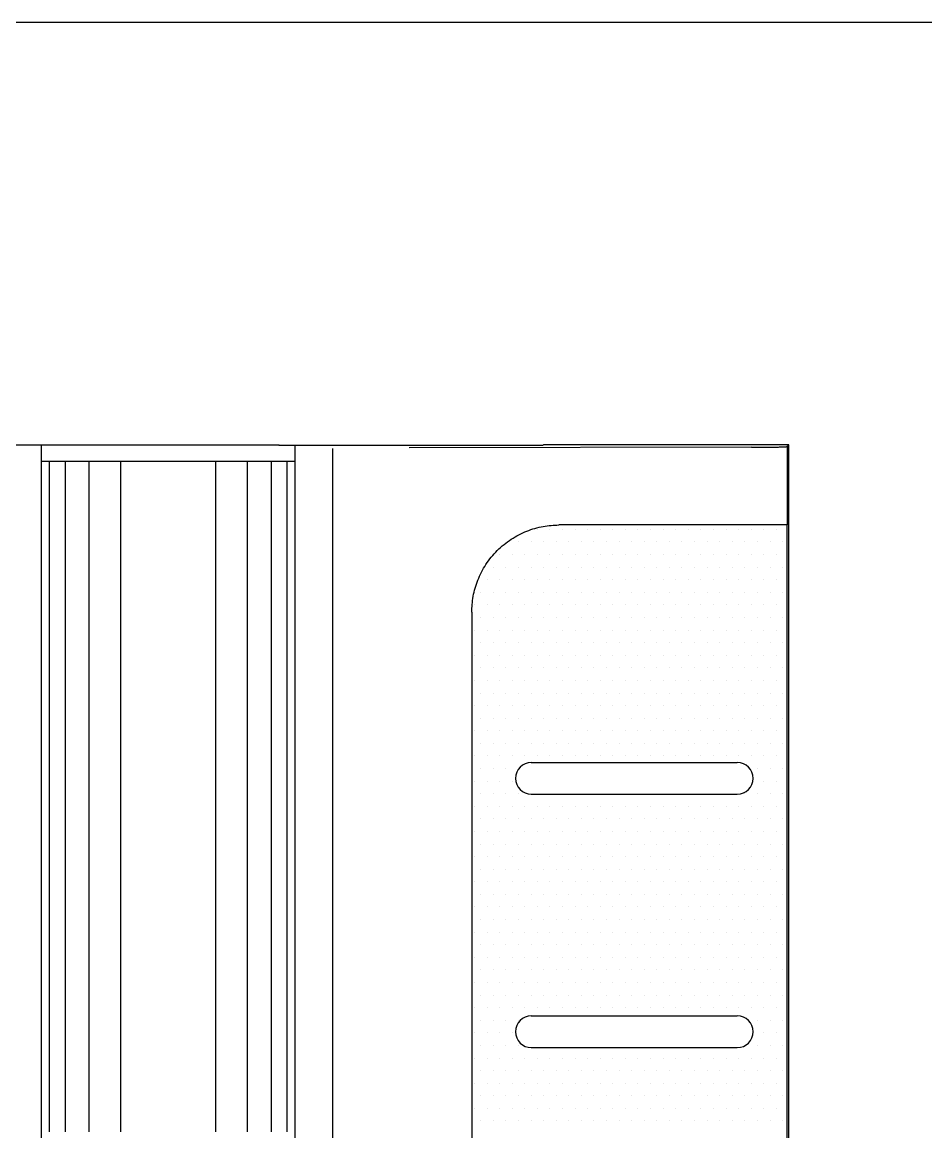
# Model space of a CAD drawing. Extents: x -255 to 8105, y -176 to 5714.
# Drawn here: x 6282.8 to 6582.6, y 5170.3 to 5538.2 of the extents above; entities that cross this region are included whole.
import ezdxf

# ---------------------------------------------------------------- set-up
doc = ezdxf.new("R2010")
doc.units = 0
doc.header["$LTSCALE"] = 30
doc.layers.get('0').update_dxf_attribs({"linetype": 'CONTINUOUS'})
doc.layers.add('부자재', color=4, linetype='CONTINUOUS')
doc.layers.add('해치', color=8, linetype='CONTINUOUS')

# ---------------------------------------------------------------- blocks, each defined once
blk = doc.blocks.new('UNI-01', base_point=(7634, 7239))
at = {"color": 2}
for q in [(14886.79, 12777.16), (14886.79, 12777.16), (15616.36, 12777.16)]:
    blk.add_line((7634.44, 12777.16), q, dxfattribs=at)
at = {"layer": '부자재'}
for p, q in [((13923.17, 12636.93), (13835.62, 12636.93)), ((13923.17, 12636.93), (13923.17, 12163.99)), ((13923.17, 12636.93), (13923.22, 12636.93)), ((14002.02, 12636.93), (14089.58, 12636.93)), ((14007.28, 12636.93), (14007.28, 12163.99)), ((14158.81, 12636.24), (14045.21, 12636.03)), ((14089.58, 12636.93), (14089.76, 12637.02)), ((14171.14, 12637.02), (14089.76, 12637.02)), ((14171.14, 12637.02), (14170.58, 12636.46)), ((14170.58, 12636.46), (14170.58, 12610.47)), ((14171.14, 12163.89), (14171.14, 12637.02)), ((14019.88, 12165.11), (14019.88, 12635.8)), ((14158.81, 12610.47), (14094.91, 12610.47)), ((14170.65, 12610.47), (14170.58, 12610.47)), ((14170.65, 12190.44), (14170.65, 12610.47)), ((14066, 12581.56), (14066, 12219.35))]:
    blk.add_line(p, q, dxfattribs=at)
for points, weights, knots in [([(14002.02, 12636.93), (14002.02, 12636.93), (13962.6, 12636.93), (13923.17, 12636.93), (13923.17, 12636.93)], [1, 0.707106781186, 1, 0.707106781186, 1], [-1.570796, -1.570796, -1.570796, 0, 0, 1.570796, 1.570796, 1.570796]), ([(13923.17, 12631.67), (13935.79, 12631.67), (13962.6, 12631.67), (14007.28, 12631.67), (14007.28, 12631.67)], [0.872453400774, 0.800943102543, 1, 0.707106781186, 1], [-1.067549, -1.067549, -1.067549, 0, 0, 1.570796, 1.570796, 1.570796])]:
    blk.add_rational_spline(points, weights, degree=2, knots=knots, dxfattribs=at)
for points, weights in [([(13923.17, 12636.93), (13923.17, 12636.93), (13923.18, 12636.93)], [1, 0.999924701899, 1]), ([(14158.81, 12636.24), (14170.37, 12636.26), (14170.58, 12636.46)], [1, 0.748955720789, 1]), ([(14066, 12581.56), (14066, 12610.47), (14094.91, 12610.47)], [1, 0.707106781187, 1]), ([(14170.58, 12610.47), (14170.37, 12610.47), (14158.81, 12610.47)], [1, 0.748955720789, 1])]:
    blk.add_rational_spline(points, weights, degree=2, dxfattribs=at)
at = {"layer": '해치'}
for p, q in [((13925.8, 12631.67), (13925.8, 12409.3)), ((13931.06, 12631.67), (13931.06, 12409.3)), ((13938.94, 12631.67), (13938.94, 12409.3)), ((13949.46, 12631.67), (13949.46, 12409.3)), ((13981, 12631.67), (13981, 12409.3)), ((13991.51, 12631.67), (13991.51, 12409.3)), ((13999.4, 12631.67), (13999.4, 12409.3)), ((14004.65, 12631.67), (14004.65, 12409.3)), ((14085.74, 12531.72), (14154.08, 12531.72)), ((14085.74, 12521.21), (14154.08, 12521.21)), ((14085.74, 12447.72), (14154.08, 12447.72)), ((14085.74, 12437.2), (14154.08, 12437.2))]:
    blk.add_line(p, q, dxfattribs=at)
at = {"layer": '해치', "linetype": 'Continuous'}
for p, q in [((14087.75, 12609.01), (14087.75, 12609.01)), ((14091.92, 12609.01), (14091.92, 12609.01)), ((14096.09, 12609.01), (14096.09, 12609.01)), ((14100.27, 12609.01), (14100.27, 12609.01)), ((14104.44, 12609.01), (14104.44, 12609.01)), ((14108.61, 12609.01), (14108.61, 12609.01)), ((14112.78, 12609.01), (14112.78, 12609.01)), ((14116.96, 12609.01), (14116.96, 12609.01)), ((14121.13, 12609.01), (14121.13, 12609.01)), ((14125.3, 12609.01), (14125.3, 12609.01)), ((14129.48, 12609.01), (14129.48, 12609.01)), ((14133.65, 12609.01), (14133.65, 12609.01)), ((14137.82, 12609.01), (14137.82, 12609.01)), ((14141.99, 12609.01), (14141.99, 12609.01)), ((14146.17, 12609.01), (14146.17, 12609.01)), ((14150.34, 12609.01), (14150.34, 12609.01)), ((14154.51, 12609.01), (14154.51, 12609.01)), ((14158.68, 12609.01), (14158.68, 12609.01)), ((14162.86, 12609.01), (14162.86, 12609.01)), ((14167.03, 12609.01), (14167.03, 12609.01)), ((14081.49, 12604.84), (14081.49, 12604.84)), ((14085.66, 12604.84), (14085.66, 12604.84)), ((14089.83, 12604.84), (14089.83, 12604.84)), ((14094.01, 12604.84), (14094.01, 12604.84)), ((14098.18, 12604.84), (14098.18, 12604.84)), ((14102.35, 12604.84), (14102.35, 12604.84)), ((14106.53, 12604.84), (14106.53, 12604.84)), ((14110.7, 12604.84), (14110.7, 12604.84)), ((14114.87, 12604.84), (14114.87, 12604.84)), ((14119.04, 12604.84), (14119.04, 12604.84)), ((14123.22, 12604.84), (14123.22, 12604.84)), ((14127.39, 12604.84), (14127.39, 12604.84)), ((14131.56, 12604.84), (14131.56, 12604.84)), ((14135.73, 12604.84), (14135.73, 12604.84)), ((14139.91, 12604.84), (14139.91, 12604.84)), ((14144.08, 12604.84), (14144.08, 12604.84)), ((14148.25, 12604.84), (14148.25, 12604.84)), ((14152.43, 12604.84), (14152.43, 12604.84)), ((14156.6, 12604.84), (14156.6, 12604.84)), ((14160.77, 12604.84), (14160.77, 12604.84)), ((14164.94, 12604.84), (14164.94, 12604.84)), ((14169.12, 12604.84), (14169.12, 12604.84)), ((14075.23, 12600.67), (14075.23, 12600.67)), ((14079.4, 12600.67), (14079.4, 12600.67)), ((14083.58, 12600.67), (14083.58, 12600.67)), ((14087.75, 12600.67), (14087.75, 12600.67)), ((14091.92, 12600.67), (14091.92, 12600.67)), ((14096.09, 12600.67), (14096.09, 12600.67)), ((14100.27, 12600.67), (14100.27, 12600.67)), ((14104.44, 12600.67), (14104.44, 12600.67)), ((14108.61, 12600.67), (14108.61, 12600.67)), ((14112.78, 12600.67), (14112.78, 12600.67)), ((14116.96, 12600.67), (14116.96, 12600.67)), ((14121.13, 12600.67), (14121.13, 12600.67)), ((14125.3, 12600.67), (14125.3, 12600.67)), ((14129.48, 12600.67), (14129.48, 12600.67)), ((14133.65, 12600.67), (14133.65, 12600.67)), ((14137.82, 12600.67), (14137.82, 12600.67)), ((14141.99, 12600.67), (14141.99, 12600.67)), ((14146.17, 12600.67), (14146.17, 12600.67)), ((14150.34, 12600.67), (14150.34, 12600.67)), ((14154.51, 12600.67), (14154.51, 12600.67)), ((14158.68, 12600.67), (14158.68, 12600.67)), ((14162.86, 12600.67), (14162.86, 12600.67)), ((14167.03, 12600.67), (14167.03, 12600.67)), ((14073.14, 12596.5), (14073.14, 12596.5)), ((14077.32, 12596.5), (14077.32, 12596.5)), ((14081.49, 12596.5), (14081.49, 12596.5)), ((14085.66, 12596.5), (14085.66, 12596.5)), ((14089.83, 12596.5), (14089.83, 12596.5)), ((14094.01, 12596.5), (14094.01, 12596.5)), ((14098.18, 12596.5), (14098.18, 12596.5)), ((14102.35, 12596.5), (14102.35, 12596.5)), ((14106.53, 12596.5), (14106.53, 12596.5)), ((14110.7, 12596.5), (14110.7, 12596.5)), ((14114.87, 12596.5), (14114.87, 12596.5)), ((14119.04, 12596.5), (14119.04, 12596.5)), ((14123.22, 12596.5), (14123.22, 12596.5)), ((14127.39, 12596.5), (14127.39, 12596.5)), ((14131.56, 12596.5), (14131.56, 12596.5)), ((14135.73, 12596.5), (14135.73, 12596.5)), ((14139.91, 12596.5), (14139.91, 12596.5)), ((14144.08, 12596.5), (14144.08, 12596.5)), ((14148.25, 12596.5), (14148.25, 12596.5)), ((14152.43, 12596.5), (14152.43, 12596.5)), ((14156.6, 12596.5), (14156.6, 12596.5)), ((14160.77, 12596.5), (14160.77, 12596.5)), ((14164.94, 12596.5), (14164.94, 12596.5)), ((14169.12, 12596.5), (14169.12, 12596.5)), ((14071.06, 12592.32), (14071.06, 12592.32)), ((14075.23, 12592.32), (14075.23, 12592.32)), ((14079.4, 12592.32), (14079.4, 12592.32)), ((14083.58, 12592.32), (14083.58, 12592.32)), ((14087.75, 12592.32), (14087.75, 12592.32)), ((14091.92, 12592.32), (14091.92, 12592.32)), ((14096.09, 12592.32), (14096.09, 12592.32)), ((14100.27, 12592.32), (14100.27, 12592.32)), ((14104.44, 12592.32), (14104.44, 12592.32)), ((14108.61, 12592.32), (14108.61, 12592.32)), ((14112.78, 12592.32), (14112.78, 12592.32)), ((14116.96, 12592.32), (14116.96, 12592.32)), ((14121.13, 12592.32), (14121.13, 12592.32)), ((14125.3, 12592.32), (14125.3, 12592.32)), ((14129.48, 12592.32), (14129.48, 12592.32)), ((14133.65, 12592.32), (14133.65, 12592.32)), ((14137.82, 12592.32), (14137.82, 12592.32)), ((14141.99, 12592.32), (14141.99, 12592.32)), ((14146.17, 12592.32), (14146.17, 12592.32)), ((14150.34, 12592.32), (14150.34, 12592.32)), ((14154.51, 12592.32), (14154.51, 12592.32)), ((14158.68, 12592.32), (14158.68, 12592.32)), ((14162.86, 12592.32), (14162.86, 12592.32)), ((14167.03, 12592.32), (14167.03, 12592.32)), ((14068.97, 12588.15), (14068.97, 12588.15)), ((14073.14, 12588.15), (14073.14, 12588.15)), ((14077.32, 12588.15), (14077.32, 12588.15)), ((14081.49, 12588.15), (14081.49, 12588.15)), ((14085.66, 12588.15), (14085.66, 12588.15)), ((14089.83, 12588.15), (14089.83, 12588.15)), ((14094.01, 12588.15), (14094.01, 12588.15)), ((14098.18, 12588.15), (14098.18, 12588.15)), ((14102.35, 12588.15), (14102.35, 12588.15)), ((14106.53, 12588.15), (14106.53, 12588.15)), ((14110.7, 12588.15), (14110.7, 12588.15)), ((14114.87, 12588.15), (14114.87, 12588.15)), ((14119.04, 12588.15), (14119.04, 12588.15)), ((14123.22, 12588.15), (14123.22, 12588.15)), ((14127.39, 12588.15), (14127.39, 12588.15)), ((14131.56, 12588.15), (14131.56, 12588.15)), ((14135.73, 12588.15), (14135.73, 12588.15)), ((14139.91, 12588.15), (14139.91, 12588.15)), ((14144.08, 12588.15), (14144.08, 12588.15)), ((14148.25, 12588.15), (14148.25, 12588.15)), ((14152.43, 12588.15), (14152.43, 12588.15)), ((14156.6, 12588.15), (14156.6, 12588.15)), ((14160.77, 12588.15), (14160.77, 12588.15)), ((14164.94, 12588.15), (14164.94, 12588.15)), ((14169.12, 12588.15), (14169.12, 12588.15)), ((14066.88, 12583.98), (14066.88, 12583.98)), ((14071.06, 12583.98), (14071.06, 12583.98)), ((14075.23, 12583.98), (14075.23, 12583.98)), ((14079.4, 12583.98), (14079.4, 12583.98)), ((14083.58, 12583.98), (14083.58, 12583.98)), ((14087.75, 12583.98), (14087.75, 12583.98)), ((14091.92, 12583.98), (14091.92, 12583.98)), ((14096.09, 12583.98), (14096.09, 12583.98)), ((14100.27, 12583.98), (14100.27, 12583.98)), ((14104.44, 12583.98), (14104.44, 12583.98)), ((14108.61, 12583.98), (14108.61, 12583.98)), ((14112.78, 12583.98), (14112.78, 12583.98)), ((14116.96, 12583.98), (14116.96, 12583.98)), ((14121.13, 12583.98), (14121.13, 12583.98)), ((14125.3, 12583.98), (14125.3, 12583.98)), ((14129.48, 12583.98), (14129.48, 12583.98)), ((14133.65, 12583.98), (14133.65, 12583.98)), ((14137.82, 12583.98), (14137.82, 12583.98)), ((14141.99, 12583.98), (14141.99, 12583.98)), ((14146.17, 12583.98), (14146.17, 12583.98)), ((14150.34, 12583.98), (14150.34, 12583.98)), ((14154.51, 12583.98), (14154.51, 12583.98)), ((14158.68, 12583.98), (14158.68, 12583.98)), ((14162.86, 12583.98), (14162.86, 12583.98)), ((14167.03, 12583.98), (14167.03, 12583.98)), ((14068.97, 12579.81), (14068.97, 12579.81)), ((14073.14, 12579.81), (14073.14, 12579.81)), ((14077.32, 12579.81), (14077.32, 12579.81)), ((14081.49, 12579.81), (14081.49, 12579.81)), ((14085.66, 12579.81), (14085.66, 12579.81)), ((14089.83, 12579.81), (14089.83, 12579.81)), ((14094.01, 12579.81), (14094.01, 12579.81)), ((14098.18, 12579.81), (14098.18, 12579.81)), ((14102.35, 12579.81), (14102.35, 12579.81)), ((14106.53, 12579.81), (14106.53, 12579.81)), ((14110.7, 12579.81), (14110.7, 12579.81)), ((14114.87, 12579.81), (14114.87, 12579.81)), ((14119.04, 12579.81), (14119.04, 12579.81)), ((14123.22, 12579.81), (14123.22, 12579.81)), ((14127.39, 12579.81), (14127.39, 12579.81)), ((14131.56, 12579.81), (14131.56, 12579.81)), ((14135.73, 12579.81), (14135.73, 12579.81)), ((14139.91, 12579.81), (14139.91, 12579.81)), ((14144.08, 12579.81), (14144.08, 12579.81)), ((14148.25, 12579.81), (14148.25, 12579.81)), ((14152.43, 12579.81), (14152.43, 12579.81)), ((14156.6, 12579.81), (14156.6, 12579.81)), ((14160.77, 12579.81), (14160.77, 12579.81)), ((14164.94, 12579.81), (14164.94, 12579.81)), ((14169.12, 12579.81), (14169.12, 12579.81)), ((14066.88, 12575.63), (14066.88, 12575.63)), ((14071.06, 12575.63), (14071.06, 12575.63)), ((14075.23, 12575.63), (14075.23, 12575.63)), ((14079.4, 12575.63), (14079.4, 12575.63)), ((14083.58, 12575.63), (14083.58, 12575.63)), ((14087.75, 12575.63), (14087.75, 12575.63)), ((14091.92, 12575.63), (14091.92, 12575.63)), ((14096.09, 12575.63), (14096.09, 12575.63)), ((14100.27, 12575.63), (14100.27, 12575.63)), ((14104.44, 12575.63), (14104.44, 12575.63)), ((14108.61, 12575.63), (14108.61, 12575.63)), ((14112.78, 12575.63), (14112.78, 12575.63)), ((14116.96, 12575.63), (14116.96, 12575.63)), ((14121.13, 12575.63), (14121.13, 12575.63)), ((14125.3, 12575.63), (14125.3, 12575.63)), ((14129.48, 12575.63), (14129.48, 12575.63)), ((14133.65, 12575.63), (14133.65, 12575.63)), ((14137.82, 12575.63), (14137.82, 12575.63)), ((14141.99, 12575.63), (14141.99, 12575.63)), ((14146.17, 12575.63), (14146.17, 12575.63)), ((14150.34, 12575.63), (14150.34, 12575.63)), ((14154.51, 12575.63), (14154.51, 12575.63)), ((14158.68, 12575.63), (14158.68, 12575.63)), ((14162.86, 12575.63), (14162.86, 12575.63)), ((14167.03, 12575.63), (14167.03, 12575.63)), ((14068.97, 12571.46), (14068.97, 12571.46)), ((14073.14, 12571.46), (14073.14, 12571.46)), ((14077.32, 12571.46), (14077.32, 12571.46)), ((14081.49, 12571.46), (14081.49, 12571.46)), ((14085.66, 12571.46), (14085.66, 12571.46)), ((14089.83, 12571.46), (14089.83, 12571.46)), ((14094.01, 12571.46), (14094.01, 12571.46)), ((14098.18, 12571.46), (14098.18, 12571.46)), ((14102.35, 12571.46), (14102.35, 12571.46)), ((14106.53, 12571.46), (14106.53, 12571.46)), ((14110.7, 12571.46), (14110.7, 12571.46)), ((14114.87, 12571.46), (14114.87, 12571.46)), ((14119.04, 12571.46), (14119.04, 12571.46)), ((14123.22, 12571.46), (14123.22, 12571.46)), ((14127.39, 12571.46), (14127.39, 12571.46)), ((14131.56, 12571.46), (14131.56, 12571.46)), ((14135.73, 12571.46), (14135.73, 12571.46)), ((14139.91, 12571.46), (14139.91, 12571.46)), ((14144.08, 12571.46), (14144.08, 12571.46)), ((14148.25, 12571.46), (14148.25, 12571.46)), ((14152.43, 12571.46), (14152.43, 12571.46)), ((14156.6, 12571.46), (14156.6, 12571.46)), ((14160.77, 12571.46), (14160.77, 12571.46)), ((14164.94, 12571.46), (14164.94, 12571.46)), ((14169.12, 12571.46), (14169.12, 12571.46)), ((14066.88, 12567.29), (14066.88, 12567.29)), ((14071.06, 12567.29), (14071.06, 12567.29)), ((14075.23, 12567.29), (14075.23, 12567.29)), ((14079.4, 12567.29), (14079.4, 12567.29)), ((14083.58, 12567.29), (14083.58, 12567.29)), ((14087.75, 12567.29), (14087.75, 12567.29)), ((14091.92, 12567.29), (14091.92, 12567.29)), ((14096.09, 12567.29), (14096.09, 12567.29)), ((14100.27, 12567.29), (14100.27, 12567.29)), ((14104.44, 12567.29), (14104.44, 12567.29)), ((14108.61, 12567.29), (14108.61, 12567.29)), ((14112.78, 12567.29), (14112.78, 12567.29)), ((14116.96, 12567.29), (14116.96, 12567.29)), ((14121.13, 12567.29), (14121.13, 12567.29)), ((14125.3, 12567.29), (14125.3, 12567.29)), ((14129.48, 12567.29), (14129.48, 12567.29)), ((14133.65, 12567.29), (14133.65, 12567.29)), ((14137.82, 12567.29), (14137.82, 12567.29)), ((14141.99, 12567.29), (14141.99, 12567.29)), ((14146.17, 12567.29), (14146.17, 12567.29)), ((14150.34, 12567.29), (14150.34, 12567.29)), ((14154.51, 12567.29), (14154.51, 12567.29)), ((14158.68, 12567.29), (14158.68, 12567.29)), ((14162.86, 12567.29), (14162.86, 12567.29)), ((14167.03, 12567.29), (14167.03, 12567.29)), ((14068.97, 12563.12), (14068.97, 12563.12)), ((14073.14, 12563.12), (14073.14, 12563.12)), ((14077.32, 12563.12), (14077.32, 12563.12)), ((14081.49, 12563.12), (14081.49, 12563.12)), ((14085.66, 12563.12), (14085.66, 12563.12)), ((14089.83, 12563.12), (14089.83, 12563.12)), ((14094.01, 12563.12), (14094.01, 12563.12)), ((14098.18, 12563.12), (14098.18, 12563.12)), ((14102.35, 12563.12), (14102.35, 12563.12)), ((14106.53, 12563.12), (14106.53, 12563.12)), ((14110.7, 12563.12), (14110.7, 12563.12)), ((14114.87, 12563.12), (14114.87, 12563.12)), ((14119.04, 12563.12), (14119.04, 12563.12)), ((14123.22, 12563.12), (14123.22, 12563.12)), ((14127.39, 12563.12), (14127.39, 12563.12)), ((14131.56, 12563.12), (14131.56, 12563.12)), ((14135.73, 12563.12), (14135.73, 12563.12)), ((14139.91, 12563.12), (14139.91, 12563.12)), ((14144.08, 12563.12), (14144.08, 12563.12)), ((14148.25, 12563.12), (14148.25, 12563.12)), ((14152.43, 12563.12), (14152.43, 12563.12)), ((14156.6, 12563.12), (14156.6, 12563.12)), ((14160.77, 12563.12), (14160.77, 12563.12)), ((14164.94, 12563.12), (14164.94, 12563.12)), ((14169.12, 12563.12), (14169.12, 12563.12)), ((14066.88, 12558.94), (14066.88, 12558.94)), ((14071.06, 12558.94), (14071.06, 12558.94)), ((14075.23, 12558.94), (14075.23, 12558.94)), ((14079.4, 12558.94), (14079.4, 12558.94)), ((14083.58, 12558.94), (14083.58, 12558.94)), ((14087.75, 12558.94), (14087.75, 12558.94)), ((14091.92, 12558.94), (14091.92, 12558.94)), ((14096.09, 12558.94), (14096.09, 12558.94)), ((14100.27, 12558.94), (14100.27, 12558.94)), ((14104.44, 12558.94), (14104.44, 12558.94)), ((14108.61, 12558.94), (14108.61, 12558.94)), ((14112.78, 12558.94), (14112.78, 12558.94)), ((14116.96, 12558.94), (14116.96, 12558.94)), ((14121.13, 12558.94), (14121.13, 12558.94)), ((14125.3, 12558.94), (14125.3, 12558.94)), ((14129.48, 12558.94), (14129.48, 12558.94)), ((14133.65, 12558.94), (14133.65, 12558.94)), ((14137.82, 12558.94), (14137.82, 12558.94)), ((14141.99, 12558.94), (14141.99, 12558.94)), ((14146.17, 12558.94), (14146.17, 12558.94)), ((14150.34, 12558.94), (14150.34, 12558.94)), ((14154.51, 12558.94), (14154.51, 12558.94)), ((14158.68, 12558.94), (14158.68, 12558.94)), ((14162.86, 12558.94), (14162.86, 12558.94)), ((14167.03, 12558.94), (14167.03, 12558.94)), ((14068.97, 12554.77), (14068.97, 12554.77)), ((14073.14, 12554.77), (14073.14, 12554.77)), ((14077.32, 12554.77), (14077.32, 12554.77)), ((14081.49, 12554.77), (14081.49, 12554.77)), ((14085.66, 12554.77), (14085.66, 12554.77)), ((14089.83, 12554.77), (14089.83, 12554.77)), ((14094.01, 12554.77), (14094.01, 12554.77)), ((14098.18, 12554.77), (14098.18, 12554.77)), ((14102.35, 12554.77), (14102.35, 12554.77)), ((14106.53, 12554.77), (14106.53, 12554.77)), ((14110.7, 12554.77), (14110.7, 12554.77)), ((14114.87, 12554.77), (14114.87, 12554.77)), ((14119.04, 12554.77), (14119.04, 12554.77)), ((14123.22, 12554.77), (14123.22, 12554.77)), ((14127.39, 12554.77), (14127.39, 12554.77)), ((14131.56, 12554.77), (14131.56, 12554.77)), ((14135.73, 12554.77), (14135.73, 12554.77)), ((14139.91, 12554.77), (14139.91, 12554.77)), ((14144.08, 12554.77), (14144.08, 12554.77)), ((14148.25, 12554.77), (14148.25, 12554.77)), ((14152.43, 12554.77), (14152.43, 12554.77)), ((14156.6, 12554.77), (14156.6, 12554.77)), ((14160.77, 12554.77), (14160.77, 12554.77)), ((14164.94, 12554.77), (14164.94, 12554.77)), ((14169.12, 12554.77), (14169.12, 12554.77)), ((14066.88, 12550.6), (14066.88, 12550.6)), ((14071.06, 12550.6), (14071.06, 12550.6)), ((14075.23, 12550.6), (14075.23, 12550.6)), ((14079.4, 12550.6), (14079.4, 12550.6)), ((14083.58, 12550.6), (14083.58, 12550.6)), ((14087.75, 12550.6), (14087.75, 12550.6)), ((14091.92, 12550.6), (14091.92, 12550.6)), ((14096.09, 12550.6), (14096.09, 12550.6)), ((14100.27, 12550.6), (14100.27, 12550.6)), ((14104.44, 12550.6), (14104.44, 12550.6)), ((14108.61, 12550.6), (14108.61, 12550.6)), ((14112.78, 12550.6), (14112.78, 12550.6)), ((14116.96, 12550.6), (14116.96, 12550.6)), ((14121.13, 12550.6), (14121.13, 12550.6)), ((14125.3, 12550.6), (14125.3, 12550.6)), ((14129.48, 12550.6), (14129.48, 12550.6)), ((14133.65, 12550.6), (14133.65, 12550.6)), ((14137.82, 12550.6), (14137.82, 12550.6)), ((14141.99, 12550.6), (14141.99, 12550.6)), ((14146.17, 12550.6), (14146.17, 12550.6)), ((14150.34, 12550.6), (14150.34, 12550.6)), ((14154.51, 12550.6), (14154.51, 12550.6)), ((14158.68, 12550.6), (14158.68, 12550.6)), ((14162.86, 12550.6), (14162.86, 12550.6)), ((14167.03, 12550.6), (14167.03, 12550.6)), ((14068.97, 12546.42), (14068.97, 12546.42)), ((14073.14, 12546.42), (14073.14, 12546.42)), ((14077.32, 12546.42), (14077.32, 12546.42)), ((14081.49, 12546.42), (14081.49, 12546.42)), ((14085.66, 12546.42), (14085.66, 12546.42)), ((14089.83, 12546.42), (14089.83, 12546.42)), ((14094.01, 12546.42), (14094.01, 12546.42)), ((14098.18, 12546.42), (14098.18, 12546.42)), ((14102.35, 12546.42), (14102.35, 12546.42)), ((14106.53, 12546.42), (14106.53, 12546.42)), ((14110.7, 12546.42), (14110.7, 12546.42)), ((14114.87, 12546.42), (14114.87, 12546.42)), ((14119.04, 12546.42), (14119.04, 12546.42)), ((14123.22, 12546.42), (14123.22, 12546.42)), ((14127.39, 12546.42), (14127.39, 12546.42)), ((14131.56, 12546.42), (14131.56, 12546.42)), ((14135.73, 12546.42), (14135.73, 12546.42)), ((14139.91, 12546.42), (14139.91, 12546.42)), ((14144.08, 12546.42), (14144.08, 12546.42)), ((14148.25, 12546.42), (14148.25, 12546.42)), ((14152.43, 12546.42), (14152.43, 12546.42)), ((14156.6, 12546.42), (14156.6, 12546.42)), ((14160.77, 12546.42), (14160.77, 12546.42)), ((14164.94, 12546.42), (14164.94, 12546.42)), ((14169.12, 12546.42), (14169.12, 12546.42)), ((14066.88, 12542.25), (14066.88, 12542.25)), ((14071.06, 12542.25), (14071.06, 12542.25)), ((14075.23, 12542.25), (14075.23, 12542.25)), ((14079.4, 12542.25), (14079.4, 12542.25)), ((14083.58, 12542.25), (14083.58, 12542.25)), ((14087.75, 12542.25), (14087.75, 12542.25)), ((14091.92, 12542.25), (14091.92, 12542.25)), ((14096.09, 12542.25), (14096.09, 12542.25)), ((14100.27, 12542.25), (14100.27, 12542.25)), ((14104.44, 12542.25), (14104.44, 12542.25)), ((14108.61, 12542.25), (14108.61, 12542.25)), ((14112.78, 12542.25), (14112.78, 12542.25)), ((14116.96, 12542.25), (14116.96, 12542.25)), ((14121.13, 12542.25), (14121.13, 12542.25)), ((14125.3, 12542.25), (14125.3, 12542.25)), ((14129.48, 12542.25), (14129.48, 12542.25)), ((14133.65, 12542.25), (14133.65, 12542.25)), ((14137.82, 12542.25), (14137.82, 12542.25)), ((14141.99, 12542.25), (14141.99, 12542.25)), ((14146.17, 12542.25), (14146.17, 12542.25)), ((14150.34, 12542.25), (14150.34, 12542.25)), ((14154.51, 12542.25), (14154.51, 12542.25)), ((14158.68, 12542.25), (14158.68, 12542.25)), ((14162.86, 12542.25), (14162.86, 12542.25)), ((14167.03, 12542.25), (14167.03, 12542.25)), ((14068.97, 12538.08), (14068.97, 12538.08)), ((14073.14, 12538.08), (14073.14, 12538.08)), ((14077.32, 12538.08), (14077.32, 12538.08)), ((14081.49, 12538.08), (14081.49, 12538.08)), ((14085.66, 12538.08), (14085.66, 12538.08)), ((14089.83, 12538.08), (14089.83, 12538.08)), ((14094.01, 12538.08), (14094.01, 12538.08)), ((14098.18, 12538.08), (14098.18, 12538.08)), ((14102.35, 12538.08), (14102.35, 12538.08)), ((14106.53, 12538.08), (14106.53, 12538.08)), ((14110.7, 12538.08), (14110.7, 12538.08)), ((14114.87, 12538.08), (14114.87, 12538.08)), ((14119.04, 12538.08), (14119.04, 12538.08)), ((14123.22, 12538.08), (14123.22, 12538.08)), ((14127.39, 12538.08), (14127.39, 12538.08)), ((14131.56, 12538.08), (14131.56, 12538.08)), ((14135.73, 12538.08), (14135.73, 12538.08)), ((14139.91, 12538.08), (14139.91, 12538.08)), ((14144.08, 12538.08), (14144.08, 12538.08)), ((14148.25, 12538.08), (14148.25, 12538.08)), ((14152.43, 12538.08), (14152.43, 12538.08)), ((14156.6, 12538.08), (14156.6, 12538.08)), ((14160.77, 12538.08), (14160.77, 12538.08)), ((14164.94, 12538.08), (14164.94, 12538.08)), ((14169.12, 12538.08), (14169.12, 12538.08)), ((14066.88, 12533.91), (14066.88, 12533.91)), ((14071.06, 12533.91), (14071.06, 12533.91)), ((14075.23, 12533.91), (14075.23, 12533.91)), ((14079.4, 12533.91), (14079.4, 12533.91)), ((14083.58, 12533.91), (14083.58, 12533.91)), ((14087.75, 12533.91), (14087.75, 12533.91)), ((14091.92, 12533.91), (14091.92, 12533.91)), ((14096.09, 12533.91), (14096.09, 12533.91)), ((14100.27, 12533.91), (14100.27, 12533.91)), ((14104.44, 12533.91), (14104.44, 12533.91)), ((14108.61, 12533.91), (14108.61, 12533.91)), ((14112.78, 12533.91), (14112.78, 12533.91)), ((14116.96, 12533.91), (14116.96, 12533.91)), ((14121.13, 12533.91), (14121.13, 12533.91)), ((14125.3, 12533.91), (14125.3, 12533.91)), ((14129.48, 12533.91), (14129.48, 12533.91)), ((14133.65, 12533.91), (14133.65, 12533.91)), ((14137.82, 12533.91), (14137.82, 12533.91)), ((14141.99, 12533.91), (14141.99, 12533.91)), ((14146.17, 12533.91), (14146.17, 12533.91)), ((14150.34, 12533.91), (14150.34, 12533.91)), ((14154.51, 12533.91), (14154.51, 12533.91)), ((14158.68, 12533.91), (14158.68, 12533.91)), ((14162.86, 12533.91), (14162.86, 12533.91)), ((14167.03, 12533.91), (14167.03, 12533.91)), ((14068.97, 12529.73), (14068.97, 12529.73)), ((14073.14, 12529.73), (14073.14, 12529.73)), ((14077.32, 12529.73), (14077.32, 12529.73)), ((14081.49, 12529.73), (14081.49, 12529.73)), ((14160.77, 12529.73), (14160.77, 12529.73)), ((14164.94, 12529.73), (14164.94, 12529.73)), ((14169.12, 12529.73), (14169.12, 12529.73)), ((14066.88, 12525.56), (14066.88, 12525.56)), ((14071.06, 12525.56), (14071.06, 12525.56)), ((14075.23, 12525.56), (14075.23, 12525.56)), ((14079.4, 12525.56), (14079.4, 12525.56)), ((14162.86, 12525.56), (14162.86, 12525.56)), ((14167.03, 12525.56), (14167.03, 12525.56)), ((14068.97, 12521.39), (14068.97, 12521.39)), ((14073.14, 12521.39), (14073.14, 12521.39)), ((14077.32, 12521.39), (14077.32, 12521.39)), ((14081.49, 12521.39), (14081.49, 12521.39)), ((14156.6, 12521.39), (14156.6, 12521.39)), ((14160.77, 12521.39), (14160.77, 12521.39)), ((14164.94, 12521.39), (14164.94, 12521.39)), ((14169.12, 12521.39), (14169.12, 12521.39)), ((14066.88, 12517.22), (14066.88, 12517.22)), ((14071.06, 12517.22), (14071.06, 12517.22)), ((14075.23, 12517.22), (14075.23, 12517.22)), ((14079.4, 12517.22), (14079.4, 12517.22)), ((14083.58, 12517.22), (14083.58, 12517.22)), ((14087.75, 12517.22), (14087.75, 12517.22)), ((14091.92, 12517.22), (14091.92, 12517.22)), ((14096.09, 12517.22), (14096.09, 12517.22)), ((14100.27, 12517.22), (14100.27, 12517.22)), ((14104.44, 12517.22), (14104.44, 12517.22)), ((14108.61, 12517.22), (14108.61, 12517.22)), ((14112.78, 12517.22), (14112.78, 12517.22)), ((14116.96, 12517.22), (14116.96, 12517.22)), ((14121.13, 12517.22), (14121.13, 12517.22)), ((14125.3, 12517.22), (14125.3, 12517.22)), ((14129.48, 12517.22), (14129.48, 12517.22)), ((14133.65, 12517.22), (14133.65, 12517.22)), ((14137.82, 12517.22), (14137.82, 12517.22)), ((14141.99, 12517.22), (14141.99, 12517.22)), ((14146.17, 12517.22), (14146.17, 12517.22)), ((14150.34, 12517.22), (14150.34, 12517.22)), ((14154.51, 12517.22), (14154.51, 12517.22)), ((14158.68, 12517.22), (14158.68, 12517.22)), ((14162.86, 12517.22), (14162.86, 12517.22)), ((14167.03, 12517.22), (14167.03, 12517.22)), ((14068.97, 12513.04), (14068.97, 12513.04)), ((14073.14, 12513.04), (14073.14, 12513.04)), ((14077.32, 12513.04), (14077.32, 12513.04)), ((14081.49, 12513.04), (14081.49, 12513.04)), ((14085.66, 12513.04), (14085.66, 12513.04)), ((14089.83, 12513.04), (14089.83, 12513.04)), ((14094.01, 12513.04), (14094.01, 12513.04)), ((14098.18, 12513.04), (14098.18, 12513.04)), ((14102.35, 12513.04), (14102.35, 12513.04)), ((14106.53, 12513.04), (14106.53, 12513.04)), ((14110.7, 12513.04), (14110.7, 12513.04)), ((14114.87, 12513.04), (14114.87, 12513.04)), ((14119.04, 12513.04), (14119.04, 12513.04)), ((14123.22, 12513.04), (14123.22, 12513.04)), ((14127.39, 12513.04), (14127.39, 12513.04)), ((14131.56, 12513.04), (14131.56, 12513.04)), ((14135.73, 12513.04), (14135.73, 12513.04)), ((14139.91, 12513.04), (14139.91, 12513.04)), ((14144.08, 12513.04), (14144.08, 12513.04)), ((14148.25, 12513.04), (14148.25, 12513.04)), ((14152.43, 12513.04), (14152.43, 12513.04)), ((14156.6, 12513.04), (14156.6, 12513.04)), ((14160.77, 12513.04), (14160.77, 12513.04)), ((14164.94, 12513.04), (14164.94, 12513.04)), ((14169.12, 12513.04), (14169.12, 12513.04)), ((14066.88, 12508.87), (14066.88, 12508.87)), ((14071.06, 12508.87), (14071.06, 12508.87)), ((14075.23, 12508.87), (14075.23, 12508.87)), ((14079.4, 12508.87), (14079.4, 12508.87)), ((14083.58, 12508.87), (14083.58, 12508.87)), ((14087.75, 12508.87), (14087.75, 12508.87)), ((14091.92, 12508.87), (14091.92, 12508.87)), ((14096.09, 12508.87), (14096.09, 12508.87)), ((14100.27, 12508.87), (14100.27, 12508.87)), ((14104.44, 12508.87), (14104.44, 12508.87)), ((14108.61, 12508.87), (14108.61, 12508.87)), ((14112.78, 12508.87), (14112.78, 12508.87)), ((14116.96, 12508.87), (14116.96, 12508.87)), ((14121.13, 12508.87), (14121.13, 12508.87)), ((14125.3, 12508.87), (14125.3, 12508.87)), ((14129.48, 12508.87), (14129.48, 12508.87)), ((14133.65, 12508.87), (14133.65, 12508.87)), ((14137.82, 12508.87), (14137.82, 12508.87)), ((14141.99, 12508.87), (14141.99, 12508.87)), ((14146.17, 12508.87), (14146.17, 12508.87)), ((14150.34, 12508.87), (14150.34, 12508.87)), ((14154.51, 12508.87), (14154.51, 12508.87)), ((14158.68, 12508.87), (14158.68, 12508.87)), ((14162.86, 12508.87), (14162.86, 12508.87)), ((14167.03, 12508.87), (14167.03, 12508.87)), ((14068.97, 12504.7), (14068.97, 12504.7)), ((14073.14, 12504.7), (14073.14, 12504.7)), ((14077.32, 12504.7), (14077.32, 12504.7)), ((14081.49, 12504.7), (14081.49, 12504.7)), ((14085.66, 12504.7), (14085.66, 12504.7)), ((14089.83, 12504.7), (14089.83, 12504.7)), ((14094.01, 12504.7), (14094.01, 12504.7)), ((14098.18, 12504.7), (14098.18, 12504.7)), ((14102.35, 12504.7), (14102.35, 12504.7)), ((14106.53, 12504.7), (14106.53, 12504.7)), ((14110.7, 12504.7), (14110.7, 12504.7)), ((14114.87, 12504.7), (14114.87, 12504.7)), ((14119.04, 12504.7), (14119.04, 12504.7)), ((14123.22, 12504.7), (14123.22, 12504.7)), ((14127.39, 12504.7), (14127.39, 12504.7)), ((14131.56, 12504.7), (14131.56, 12504.7)), ((14135.73, 12504.7), (14135.73, 12504.7)), ((14139.91, 12504.7), (14139.91, 12504.7)), ((14144.08, 12504.7), (14144.08, 12504.7)), ((14148.25, 12504.7), (14148.25, 12504.7)), ((14152.43, 12504.7), (14152.43, 12504.7)), ((14156.6, 12504.7), (14156.6, 12504.7)), ((14160.77, 12504.7), (14160.77, 12504.7)), ((14164.94, 12504.7), (14164.94, 12504.7)), ((14169.12, 12504.7), (14169.12, 12504.7)), ((14066.88, 12500.52), (14066.88, 12500.52)), ((14071.06, 12500.52), (14071.06, 12500.52)), ((14075.23, 12500.52), (14075.23, 12500.52)), ((14079.4, 12500.52), (14079.4, 12500.52)), ((14083.58, 12500.52), (14083.58, 12500.52)), ((14087.75, 12500.52), (14087.75, 12500.52)), ((14091.92, 12500.52), (14091.92, 12500.52)), ((14096.09, 12500.52), (14096.09, 12500.52)), ((14100.27, 12500.52), (14100.27, 12500.52)), ((14104.44, 12500.52), (14104.44, 12500.52)), ((14108.61, 12500.52), (14108.61, 12500.52)), ((14112.78, 12500.52), (14112.78, 12500.52)), ((14116.96, 12500.52), (14116.96, 12500.52)), ((14121.13, 12500.52), (14121.13, 12500.52)), ((14125.3, 12500.52), (14125.3, 12500.52)), ((14129.48, 12500.52), (14129.48, 12500.52)), ((14133.65, 12500.52), (14133.65, 12500.52)), ((14137.82, 12500.52), (14137.82, 12500.52)), ((14141.99, 12500.52), (14141.99, 12500.52)), ((14146.17, 12500.52), (14146.17, 12500.52)), ((14150.34, 12500.52), (14150.34, 12500.52)), ((14154.51, 12500.52), (14154.51, 12500.52)), ((14158.68, 12500.52), (14158.68, 12500.52)), ((14162.86, 12500.52), (14162.86, 12500.52)), ((14167.03, 12500.52), (14167.03, 12500.52)), ((14068.97, 12496.35), (14068.97, 12496.35)), ((14073.14, 12496.35), (14073.14, 12496.35)), ((14077.32, 12496.35), (14077.32, 12496.35)), ((14081.49, 12496.35), (14081.49, 12496.35)), ((14085.66, 12496.35), (14085.66, 12496.35)), ((14089.83, 12496.35), (14089.83, 12496.35)), ((14094.01, 12496.35), (14094.01, 12496.35)), ((14098.18, 12496.35), (14098.18, 12496.35)), ((14102.35, 12496.35), (14102.35, 12496.35)), ((14106.53, 12496.35), (14106.53, 12496.35)), ((14110.7, 12496.35), (14110.7, 12496.35)), ((14114.87, 12496.35), (14114.87, 12496.35)), ((14119.04, 12496.35), (14119.04, 12496.35)), ((14123.22, 12496.35), (14123.22, 12496.35)), ((14127.39, 12496.35), (14127.39, 12496.35)), ((14131.56, 12496.35), (14131.56, 12496.35)), ((14135.73, 12496.35), (14135.73, 12496.35)), ((14139.91, 12496.35), (14139.91, 12496.35)), ((14144.08, 12496.35), (14144.08, 12496.35)), ((14148.25, 12496.35), (14148.25, 12496.35)), ((14152.43, 12496.35), (14152.43, 12496.35)), ((14156.6, 12496.35), (14156.6, 12496.35)), ((14160.77, 12496.35), (14160.77, 12496.35)), ((14164.94, 12496.35), (14164.94, 12496.35)), ((14169.12, 12496.35), (14169.12, 12496.35)), ((14066.88, 12492.18), (14066.88, 12492.18)), ((14071.06, 12492.18), (14071.06, 12492.18)), ((14075.23, 12492.18), (14075.23, 12492.18)), ((14079.4, 12492.18), (14079.4, 12492.18)), ((14083.58, 12492.18), (14083.58, 12492.18)), ((14087.75, 12492.18), (14087.75, 12492.18)), ((14091.92, 12492.18), (14091.92, 12492.18)), ((14096.09, 12492.18), (14096.09, 12492.18)), ((14100.27, 12492.18), (14100.27, 12492.18)), ((14104.44, 12492.18), (14104.44, 12492.18)), ((14108.61, 12492.18), (14108.61, 12492.18)), ((14112.78, 12492.18), (14112.78, 12492.18)), ((14116.96, 12492.18), (14116.96, 12492.18)), ((14121.13, 12492.18), (14121.13, 12492.18)), ((14125.3, 12492.18), (14125.3, 12492.18)), ((14129.48, 12492.18), (14129.48, 12492.18)), ((14133.65, 12492.18), (14133.65, 12492.18)), ((14137.82, 12492.18), (14137.82, 12492.18)), ((14141.99, 12492.18), (14141.99, 12492.18)), ((14146.17, 12492.18), (14146.17, 12492.18)), ((14150.34, 12492.18), (14150.34, 12492.18)), ((14154.51, 12492.18), (14154.51, 12492.18)), ((14158.68, 12492.18), (14158.68, 12492.18)), ((14162.86, 12492.18), (14162.86, 12492.18)), ((14167.03, 12492.18), (14167.03, 12492.18)), ((14068.97, 12488.01), (14068.97, 12488.01)), ((14073.14, 12488.01), (14073.14, 12488.01)), ((14077.32, 12488.01), (14077.32, 12488.01)), ((14081.49, 12488.01), (14081.49, 12488.01)), ((14085.66, 12488.01), (14085.66, 12488.01)), ((14089.83, 12488.01), (14089.83, 12488.01)), ((14094.01, 12488.01), (14094.01, 12488.01)), ((14098.18, 12488.01), (14098.18, 12488.01)), ((14102.35, 12488.01), (14102.35, 12488.01)), ((14106.53, 12488.01), (14106.53, 12488.01)), ((14110.7, 12488.01), (14110.7, 12488.01)), ((14114.87, 12488.01), (14114.87, 12488.01)), ((14119.04, 12488.01), (14119.04, 12488.01)), ((14123.22, 12488.01), (14123.22, 12488.01)), ((14127.39, 12488.01), (14127.39, 12488.01)), ((14131.56, 12488.01), (14131.56, 12488.01)), ((14135.73, 12488.01), (14135.73, 12488.01)), ((14139.91, 12488.01), (14139.91, 12488.01)), ((14144.08, 12488.01), (14144.08, 12488.01)), ((14148.25, 12488.01), (14148.25, 12488.01)), ((14152.43, 12488.01), (14152.43, 12488.01)), ((14156.6, 12488.01), (14156.6, 12488.01)), ((14160.77, 12488.01), (14160.77, 12488.01)), ((14164.94, 12488.01), (14164.94, 12488.01)), ((14169.12, 12488.01), (14169.12, 12488.01)), ((14066.88, 12483.83), (14066.88, 12483.83)), ((14071.06, 12483.83), (14071.06, 12483.83)), ((14075.23, 12483.83), (14075.23, 12483.83)), ((14079.4, 12483.83), (14079.4, 12483.83)), ((14083.58, 12483.83), (14083.58, 12483.83)), ((14087.75, 12483.83), (14087.75, 12483.83)), ((14091.92, 12483.83), (14091.92, 12483.83)), ((14096.09, 12483.83), (14096.09, 12483.83)), ((14100.27, 12483.83), (14100.27, 12483.83)), ((14104.44, 12483.83), (14104.44, 12483.83)), ((14108.61, 12483.83), (14108.61, 12483.83)), ((14112.78, 12483.83), (14112.78, 12483.83)), ((14116.96, 12483.83), (14116.96, 12483.83)), ((14121.13, 12483.83), (14121.13, 12483.83)), ((14125.3, 12483.83), (14125.3, 12483.83)), ((14129.48, 12483.83), (14129.48, 12483.83)), ((14133.65, 12483.83), (14133.65, 12483.83)), ((14137.82, 12483.83), (14137.82, 12483.83)), ((14141.99, 12483.83), (14141.99, 12483.83)), ((14146.17, 12483.83), (14146.17, 12483.83)), ((14150.34, 12483.83), (14150.34, 12483.83)), ((14154.51, 12483.83), (14154.51, 12483.83)), ((14158.68, 12483.83), (14158.68, 12483.83)), ((14162.86, 12483.83), (14162.86, 12483.83)), ((14167.03, 12483.83), (14167.03, 12483.83)), ((14068.97, 12479.66), (14068.97, 12479.66)), ((14073.14, 12479.66), (14073.14, 12479.66)), ((14077.32, 12479.66), (14077.32, 12479.66)), ((14081.49, 12479.66), (14081.49, 12479.66)), ((14085.66, 12479.66), (14085.66, 12479.66)), ((14089.83, 12479.66), (14089.83, 12479.66)), ((14094.01, 12479.66), (14094.01, 12479.66)), ((14098.18, 12479.66), (14098.18, 12479.66)), ((14102.35, 12479.66), (14102.35, 12479.66)), ((14106.53, 12479.66), (14106.53, 12479.66)), ((14110.7, 12479.66), (14110.7, 12479.66)), ((14114.87, 12479.66), (14114.87, 12479.66)), ((14119.04, 12479.66), (14119.04, 12479.66)), ((14123.22, 12479.66), (14123.22, 12479.66)), ((14127.39, 12479.66), (14127.39, 12479.66)), ((14131.56, 12479.66), (14131.56, 12479.66)), ((14135.73, 12479.66), (14135.73, 12479.66)), ((14139.91, 12479.66), (14139.91, 12479.66)), ((14144.08, 12479.66), (14144.08, 12479.66)), ((14148.25, 12479.66), (14148.25, 12479.66)), ((14152.43, 12479.66), (14152.43, 12479.66)), ((14156.6, 12479.66), (14156.6, 12479.66)), ((14160.77, 12479.66), (14160.77, 12479.66)), ((14164.94, 12479.66), (14164.94, 12479.66)), ((14169.12, 12479.66), (14169.12, 12479.66)), ((14066.88, 12475.49), (14066.88, 12475.49)), ((14071.06, 12475.49), (14071.06, 12475.49)), ((14075.23, 12475.49), (14075.23, 12475.49)), ((14079.4, 12475.49), (14079.4, 12475.49)), ((14083.58, 12475.49), (14083.58, 12475.49)), ((14087.75, 12475.49), (14087.75, 12475.49)), ((14091.92, 12475.49), (14091.92, 12475.49)), ((14096.09, 12475.49), (14096.09, 12475.49)), ((14100.27, 12475.49), (14100.27, 12475.49)), ((14104.44, 12475.49), (14104.44, 12475.49)), ((14108.61, 12475.49), (14108.61, 12475.49)), ((14112.78, 12475.49), (14112.78, 12475.49)), ((14116.96, 12475.49), (14116.96, 12475.49)), ((14121.13, 12475.49), (14121.13, 12475.49)), ((14125.3, 12475.49), (14125.3, 12475.49)), ((14129.48, 12475.49), (14129.48, 12475.49)), ((14133.65, 12475.49), (14133.65, 12475.49)), ((14137.82, 12475.49), (14137.82, 12475.49)), ((14141.99, 12475.49), (14141.99, 12475.49)), ((14146.17, 12475.49), (14146.17, 12475.49)), ((14150.34, 12475.49), (14150.34, 12475.49)), ((14154.51, 12475.49), (14154.51, 12475.49)), ((14158.68, 12475.49), (14158.68, 12475.49)), ((14162.86, 12475.49), (14162.86, 12475.49)), ((14167.03, 12475.49), (14167.03, 12475.49)), ((14068.97, 12471.32), (14068.97, 12471.32)), ((14073.14, 12471.32), (14073.14, 12471.32)), ((14077.32, 12471.32), (14077.32, 12471.32)), ((14081.49, 12471.32), (14081.49, 12471.32)), ((14085.66, 12471.32), (14085.66, 12471.32)), ((14089.83, 12471.32), (14089.83, 12471.32)), ((14094.01, 12471.32), (14094.01, 12471.32)), ((14098.18, 12471.32), (14098.18, 12471.32)), ((14102.35, 12471.32), (14102.35, 12471.32)), ((14106.53, 12471.32), (14106.53, 12471.32)), ((14110.7, 12471.32), (14110.7, 12471.32)), ((14114.87, 12471.32), (14114.87, 12471.32)), ((14119.04, 12471.32), (14119.04, 12471.32)), ((14123.22, 12471.32), (14123.22, 12471.32)), ((14127.39, 12471.32), (14127.39, 12471.32)), ((14131.56, 12471.32), (14131.56, 12471.32)), ((14135.73, 12471.32), (14135.73, 12471.32)), ((14139.91, 12471.32), (14139.91, 12471.32)), ((14144.08, 12471.32), (14144.08, 12471.32)), ((14148.25, 12471.32), (14148.25, 12471.32)), ((14152.43, 12471.32), (14152.43, 12471.32)), ((14156.6, 12471.32), (14156.6, 12471.32)), ((14160.77, 12471.32), (14160.77, 12471.32)), ((14164.94, 12471.32), (14164.94, 12471.32)), ((14169.12, 12471.32), (14169.12, 12471.32)), ((14066.88, 12467.14), (14066.88, 12467.14)), ((14071.06, 12467.14), (14071.06, 12467.14)), ((14075.23, 12467.14), (14075.23, 12467.14)), ((14079.4, 12467.14), (14079.4, 12467.14)), ((14083.58, 12467.14), (14083.58, 12467.14)), ((14087.75, 12467.14), (14087.75, 12467.14)), ((14091.92, 12467.14), (14091.92, 12467.14)), ((14096.09, 12467.14), (14096.09, 12467.14)), ((14100.27, 12467.14), (14100.27, 12467.14)), ((14104.44, 12467.14), (14104.44, 12467.14)), ((14108.61, 12467.14), (14108.61, 12467.14)), ((14112.78, 12467.14), (14112.78, 12467.14)), ((14116.96, 12467.14), (14116.96, 12467.14)), ((14121.13, 12467.14), (14121.13, 12467.14)), ((14125.3, 12467.14), (14125.3, 12467.14)), ((14129.48, 12467.14), (14129.48, 12467.14)), ((14133.65, 12467.14), (14133.65, 12467.14)), ((14137.82, 12467.14), (14137.82, 12467.14)), ((14141.99, 12467.14), (14141.99, 12467.14)), ((14146.17, 12467.14), (14146.17, 12467.14)), ((14150.34, 12467.14), (14150.34, 12467.14)), ((14154.51, 12467.14), (14154.51, 12467.14)), ((14158.68, 12467.14), (14158.68, 12467.14)), ((14162.86, 12467.14), (14162.86, 12467.14)), ((14167.03, 12467.14), (14167.03, 12467.14)), ((14068.97, 12462.97), (14068.97, 12462.97)), ((14073.14, 12462.97), (14073.14, 12462.97)), ((14077.32, 12462.97), (14077.32, 12462.97)), ((14081.49, 12462.97), (14081.49, 12462.97)), ((14085.66, 12462.97), (14085.66, 12462.97)), ((14089.83, 12462.97), (14089.83, 12462.97)), ((14094.01, 12462.97), (14094.01, 12462.97)), ((14098.18, 12462.97), (14098.18, 12462.97)), ((14102.35, 12462.97), (14102.35, 12462.97)), ((14106.53, 12462.97), (14106.53, 12462.97)), ((14110.7, 12462.97), (14110.7, 12462.97)), ((14114.87, 12462.97), (14114.87, 12462.97)), ((14119.04, 12462.97), (14119.04, 12462.97)), ((14123.22, 12462.97), (14123.22, 12462.97)), ((14127.39, 12462.97), (14127.39, 12462.97)), ((14131.56, 12462.97), (14131.56, 12462.97)), ((14135.73, 12462.97), (14135.73, 12462.97)), ((14139.91, 12462.97), (14139.91, 12462.97)), ((14144.08, 12462.97), (14144.08, 12462.97)), ((14148.25, 12462.97), (14148.25, 12462.97)), ((14152.43, 12462.97), (14152.43, 12462.97)), ((14156.6, 12462.97), (14156.6, 12462.97)), ((14160.77, 12462.97), (14160.77, 12462.97)), ((14164.94, 12462.97), (14164.94, 12462.97)), ((14169.12, 12462.97), (14169.12, 12462.97)), ((14066.88, 12458.8), (14066.88, 12458.8)), ((14071.06, 12458.8), (14071.06, 12458.8)), ((14075.23, 12458.8), (14075.23, 12458.8)), ((14079.4, 12458.8), (14079.4, 12458.8)), ((14083.58, 12458.8), (14083.58, 12458.8)), ((14087.75, 12458.8), (14087.75, 12458.8)), ((14091.92, 12458.8), (14091.92, 12458.8)), ((14096.09, 12458.8), (14096.09, 12458.8)), ((14100.27, 12458.8), (14100.27, 12458.8)), ((14104.44, 12458.8), (14104.44, 12458.8)), ((14108.61, 12458.8), (14108.61, 12458.8)), ((14112.78, 12458.8), (14112.78, 12458.8)), ((14116.96, 12458.8), (14116.96, 12458.8)), ((14121.13, 12458.8), (14121.13, 12458.8)), ((14125.3, 12458.8), (14125.3, 12458.8)), ((14129.48, 12458.8), (14129.48, 12458.8)), ((14133.65, 12458.8), (14133.65, 12458.8)), ((14137.82, 12458.8), (14137.82, 12458.8)), ((14141.99, 12458.8), (14141.99, 12458.8)), ((14146.17, 12458.8), (14146.17, 12458.8)), ((14150.34, 12458.8), (14150.34, 12458.8)), ((14154.51, 12458.8), (14154.51, 12458.8)), ((14158.68, 12458.8), (14158.68, 12458.8)), ((14162.86, 12458.8), (14162.86, 12458.8)), ((14167.03, 12458.8), (14167.03, 12458.8)), ((14068.97, 12454.62), (14068.97, 12454.62)), ((14073.14, 12454.62), (14073.14, 12454.62)), ((14077.32, 12454.62), (14077.32, 12454.62)), ((14081.49, 12454.62), (14081.49, 12454.62)), ((14085.66, 12454.62), (14085.66, 12454.62)), ((14089.83, 12454.62), (14089.83, 12454.62)), ((14094.01, 12454.62), (14094.01, 12454.62)), ((14098.18, 12454.62), (14098.18, 12454.62)), ((14102.35, 12454.62), (14102.35, 12454.62)), ((14106.53, 12454.62), (14106.53, 12454.62)), ((14110.7, 12454.62), (14110.7, 12454.62)), ((14114.87, 12454.62), (14114.87, 12454.62)), ((14119.04, 12454.62), (14119.04, 12454.62)), ((14123.22, 12454.62), (14123.22, 12454.62)), ((14127.39, 12454.62), (14127.39, 12454.62)), ((14131.56, 12454.62), (14131.56, 12454.62)), ((14135.73, 12454.62), (14135.73, 12454.62)), ((14139.91, 12454.62), (14139.91, 12454.62)), ((14144.08, 12454.62), (14144.08, 12454.62)), ((14148.25, 12454.62), (14148.25, 12454.62)), ((14152.43, 12454.62), (14152.43, 12454.62)), ((14156.6, 12454.62), (14156.6, 12454.62)), ((14160.77, 12454.62), (14160.77, 12454.62)), ((14164.94, 12454.62), (14164.94, 12454.62)), ((14169.12, 12454.62), (14169.12, 12454.62)), ((14066.88, 12450.45), (14066.88, 12450.45)), ((14071.06, 12450.45), (14071.06, 12450.45)), ((14075.23, 12450.45), (14075.23, 12450.45)), ((14079.4, 12450.45), (14079.4, 12450.45)), ((14083.58, 12450.45), (14083.58, 12450.45)), ((14087.75, 12450.45), (14087.75, 12450.45)), ((14091.92, 12450.45), (14091.92, 12450.45)), ((14096.09, 12450.45), (14096.09, 12450.45)), ((14100.27, 12450.45), (14100.27, 12450.45)), ((14104.44, 12450.45), (14104.44, 12450.45)), ((14108.61, 12450.45), (14108.61, 12450.45)), ((14112.78, 12450.45), (14112.78, 12450.45)), ((14116.96, 12450.45), (14116.96, 12450.45)), ((14121.13, 12450.45), (14121.13, 12450.45)), ((14125.3, 12450.45), (14125.3, 12450.45)), ((14129.48, 12450.45), (14129.48, 12450.45)), ((14133.65, 12450.45), (14133.65, 12450.45)), ((14137.82, 12450.45), (14137.82, 12450.45)), ((14141.99, 12450.45), (14141.99, 12450.45)), ((14146.17, 12450.45), (14146.17, 12450.45)), ((14150.34, 12450.45), (14150.34, 12450.45)), ((14154.51, 12450.45), (14154.51, 12450.45)), ((14158.68, 12450.45), (14158.68, 12450.45)), ((14162.86, 12450.45), (14162.86, 12450.45)), ((14167.03, 12450.45), (14167.03, 12450.45)), ((14068.97, 12446.28), (14068.97, 12446.28)), ((14073.14, 12446.28), (14073.14, 12446.28)), ((14077.32, 12446.28), (14077.32, 12446.28)), ((14081.49, 12446.28), (14081.49, 12446.28)), ((14160.77, 12446.28), (14160.77, 12446.28)), ((14164.94, 12446.28), (14164.94, 12446.28)), ((14169.12, 12446.28), (14169.12, 12446.28)), ((14066.88, 12442.11), (14066.88, 12442.11)), ((14071.06, 12442.11), (14071.06, 12442.11)), ((14075.23, 12442.11), (14075.23, 12442.11)), ((14079.4, 12442.11), (14079.4, 12442.11)), ((14162.86, 12442.11), (14162.86, 12442.11)), ((14167.03, 12442.11), (14167.03, 12442.11)), ((14068.97, 12437.93), (14068.97, 12437.93)), ((14073.14, 12437.93), (14073.14, 12437.93)), ((14077.32, 12437.93), (14077.32, 12437.93)), ((14081.49, 12437.93), (14081.49, 12437.93)), ((14160.77, 12437.93), (14160.77, 12437.93)), ((14164.94, 12437.93), (14164.94, 12437.93)), ((14169.12, 12437.93), (14169.12, 12437.93)), ((14066.88, 12433.76), (14066.88, 12433.76)), ((14071.06, 12433.76), (14071.06, 12433.76)), ((14075.23, 12433.76), (14075.23, 12433.76)), ((14079.4, 12433.76), (14079.4, 12433.76)), ((14083.58, 12433.76), (14083.58, 12433.76)), ((14087.75, 12433.76), (14087.75, 12433.76)), ((14091.92, 12433.76), (14091.92, 12433.76)), ((14096.09, 12433.76), (14096.09, 12433.76)), ((14100.27, 12433.76), (14100.27, 12433.76)), ((14104.44, 12433.76), (14104.44, 12433.76)), ((14108.61, 12433.76), (14108.61, 12433.76)), ((14112.78, 12433.76), (14112.78, 12433.76)), ((14116.96, 12433.76), (14116.96, 12433.76)), ((14121.13, 12433.76), (14121.13, 12433.76)), ((14125.3, 12433.76), (14125.3, 12433.76)), ((14129.48, 12433.76), (14129.48, 12433.76)), ((14133.65, 12433.76), (14133.65, 12433.76)), ((14137.82, 12433.76), (14137.82, 12433.76)), ((14141.99, 12433.76), (14141.99, 12433.76)), ((14146.17, 12433.76), (14146.17, 12433.76)), ((14150.34, 12433.76), (14150.34, 12433.76)), ((14154.51, 12433.76), (14154.51, 12433.76)), ((14158.68, 12433.76), (14158.68, 12433.76)), ((14162.86, 12433.76), (14162.86, 12433.76)), ((14167.03, 12433.76), (14167.03, 12433.76)), ((14068.97, 12429.59), (14068.97, 12429.59)), ((14073.14, 12429.59), (14073.14, 12429.59)), ((14077.32, 12429.59), (14077.32, 12429.59)), ((14081.49, 12429.59), (14081.49, 12429.59)), ((14085.66, 12429.59), (14085.66, 12429.59)), ((14089.83, 12429.59), (14089.83, 12429.59)), ((14094.01, 12429.59), (14094.01, 12429.59)), ((14098.18, 12429.59), (14098.18, 12429.59)), ((14102.35, 12429.59), (14102.35, 12429.59)), ((14106.53, 12429.59), (14106.53, 12429.59)), ((14110.7, 12429.59), (14110.7, 12429.59)), ((14114.87, 12429.59), (14114.87, 12429.59)), ((14119.04, 12429.59), (14119.04, 12429.59)), ((14123.22, 12429.59), (14123.22, 12429.59)), ((14127.39, 12429.59), (14127.39, 12429.59)), ((14131.56, 12429.59), (14131.56, 12429.59)), ((14135.73, 12429.59), (14135.73, 12429.59)), ((14139.91, 12429.59), (14139.91, 12429.59)), ((14144.08, 12429.59), (14144.08, 12429.59)), ((14148.25, 12429.59), (14148.25, 12429.59)), ((14152.43, 12429.59), (14152.43, 12429.59)), ((14156.6, 12429.59), (14156.6, 12429.59)), ((14160.77, 12429.59), (14160.77, 12429.59)), ((14164.94, 12429.59), (14164.94, 12429.59)), ((14169.12, 12429.59), (14169.12, 12429.59)), ((14066.88, 12425.42), (14066.88, 12425.42)), ((14071.06, 12425.42), (14071.06, 12425.42)), ((14075.23, 12425.42), (14075.23, 12425.42)), ((14079.4, 12425.42), (14079.4, 12425.42)), ((14083.58, 12425.42), (14083.58, 12425.42)), ((14087.75, 12425.42), (14087.75, 12425.42)), ((14091.92, 12425.42), (14091.92, 12425.42)), ((14096.09, 12425.42), (14096.09, 12425.42)), ((14100.27, 12425.42), (14100.27, 12425.42)), ((14104.44, 12425.42), (14104.44, 12425.42)), ((14108.61, 12425.42), (14108.61, 12425.42)), ((14112.78, 12425.42), (14112.78, 12425.42)), ((14116.96, 12425.42), (14116.96, 12425.42)), ((14121.13, 12425.42), (14121.13, 12425.42)), ((14125.3, 12425.42), (14125.3, 12425.42)), ((14129.48, 12425.42), (14129.48, 12425.42)), ((14133.65, 12425.42), (14133.65, 12425.42)), ((14137.82, 12425.42), (14137.82, 12425.42)), ((14141.99, 12425.42), (14141.99, 12425.42)), ((14146.17, 12425.42), (14146.17, 12425.42)), ((14150.34, 12425.42), (14150.34, 12425.42)), ((14154.51, 12425.42), (14154.51, 12425.42)), ((14158.68, 12425.42), (14158.68, 12425.42)), ((14162.86, 12425.42), (14162.86, 12425.42)), ((14167.03, 12425.42), (14167.03, 12425.42)), ((14068.97, 12421.24), (14068.97, 12421.24)), ((14073.14, 12421.24), (14073.14, 12421.24)), ((14077.32, 12421.24), (14077.32, 12421.24)), ((14081.49, 12421.24), (14081.49, 12421.24)), ((14085.66, 12421.24), (14085.66, 12421.24)), ((14089.83, 12421.24), (14089.83, 12421.24)), ((14094.01, 12421.24), (14094.01, 12421.24)), ((14098.18, 12421.24), (14098.18, 12421.24)), ((14102.35, 12421.24), (14102.35, 12421.24)), ((14106.53, 12421.24), (14106.53, 12421.24)), ((14110.7, 12421.24), (14110.7, 12421.24)), ((14114.87, 12421.24), (14114.87, 12421.24)), ((14119.04, 12421.24), (14119.04, 12421.24)), ((14123.22, 12421.24), (14123.22, 12421.24)), ((14127.39, 12421.24), (14127.39, 12421.24)), ((14131.56, 12421.24), (14131.56, 12421.24)), ((14135.73, 12421.24), (14135.73, 12421.24)), ((14139.91, 12421.24), (14139.91, 12421.24)), ((14144.08, 12421.24), (14144.08, 12421.24)), ((14148.25, 12421.24), (14148.25, 12421.24)), ((14152.43, 12421.24), (14152.43, 12421.24)), ((14156.6, 12421.24), (14156.6, 12421.24)), ((14160.77, 12421.24), (14160.77, 12421.24)), ((14164.94, 12421.24), (14164.94, 12421.24)), ((14169.12, 12421.24), (14169.12, 12421.24)), ((14066.88, 12417.07), (14066.88, 12417.07)), ((14071.06, 12417.07), (14071.06, 12417.07)), ((14075.23, 12417.07), (14075.23, 12417.07)), ((14079.4, 12417.07), (14079.4, 12417.07)), ((14083.58, 12417.07), (14083.58, 12417.07)), ((14087.75, 12417.07), (14087.75, 12417.07)), ((14091.92, 12417.07), (14091.92, 12417.07)), ((14096.09, 12417.07), (14096.09, 12417.07)), ((14100.27, 12417.07), (14100.27, 12417.07)), ((14104.44, 12417.07), (14104.44, 12417.07)), ((14108.61, 12417.07), (14108.61, 12417.07)), ((14112.78, 12417.07), (14112.78, 12417.07)), ((14116.96, 12417.07), (14116.96, 12417.07)), ((14121.13, 12417.07), (14121.13, 12417.07)), ((14125.3, 12417.07), (14125.3, 12417.07)), ((14129.48, 12417.07), (14129.48, 12417.07)), ((14133.65, 12417.07), (14133.65, 12417.07)), ((14137.82, 12417.07), (14137.82, 12417.07)), ((14141.99, 12417.07), (14141.99, 12417.07)), ((14146.17, 12417.07), (14146.17, 12417.07)), ((14150.34, 12417.07), (14150.34, 12417.07)), ((14154.51, 12417.07), (14154.51, 12417.07)), ((14158.68, 12417.07), (14158.68, 12417.07)), ((14162.86, 12417.07), (14162.86, 12417.07)), ((14167.03, 12417.07), (14167.03, 12417.07)), ((14068.97, 12412.9), (14068.97, 12412.9)), ((14073.14, 12412.9), (14073.14, 12412.9)), ((14077.32, 12412.9), (14077.32, 12412.9)), ((14081.49, 12412.9), (14081.49, 12412.9)), ((14085.66, 12412.9), (14085.66, 12412.9)), ((14089.83, 12412.9), (14089.83, 12412.9)), ((14094.01, 12412.9), (14094.01, 12412.9)), ((14098.18, 12412.9), (14098.18, 12412.9)), ((14102.35, 12412.9), (14102.35, 12412.9)), ((14106.53, 12412.9), (14106.53, 12412.9)), ((14110.7, 12412.9), (14110.7, 12412.9)), ((14114.87, 12412.9), (14114.87, 12412.9)), ((14119.04, 12412.9), (14119.04, 12412.9)), ((14123.22, 12412.9), (14123.22, 12412.9)), ((14127.39, 12412.9), (14127.39, 12412.9)), ((14131.56, 12412.9), (14131.56, 12412.9)), ((14135.73, 12412.9), (14135.73, 12412.9)), ((14139.91, 12412.9), (14139.91, 12412.9)), ((14144.08, 12412.9), (14144.08, 12412.9)), ((14148.25, 12412.9), (14148.25, 12412.9)), ((14152.43, 12412.9), (14152.43, 12412.9)), ((14156.6, 12412.9), (14156.6, 12412.9)), ((14160.77, 12412.9), (14160.77, 12412.9)), ((14164.94, 12412.9), (14164.94, 12412.9)), ((14169.12, 12412.9), (14169.12, 12412.9))]:
    blk.add_line(p, q, dxfattribs=at)
at = {"layer": '해치'}
for centre, start, end in [((14085.74, 12526.47), 90, 180), ((14154.08, 12526.47), 0, 90), ((14085.74, 12526.47), 180, 270), ((14154.08, 12526.47), 270, 0), ((14085.74, 12442.46), 90, 180), ((14154.08, 12442.46), 0, 90), ((14085.74, 12442.46), 180, 270), ((14154.08, 12442.46), 270, 0)]:
    blk.add_arc(centre, 5.26, start, end, dxfattribs=at)

msp = doc.modelspace()

# ---------------------------------------------------------------- block references
msp.add_blockref('UNI-01', (0, 0))

doc.saveas('drawing.dxf')
